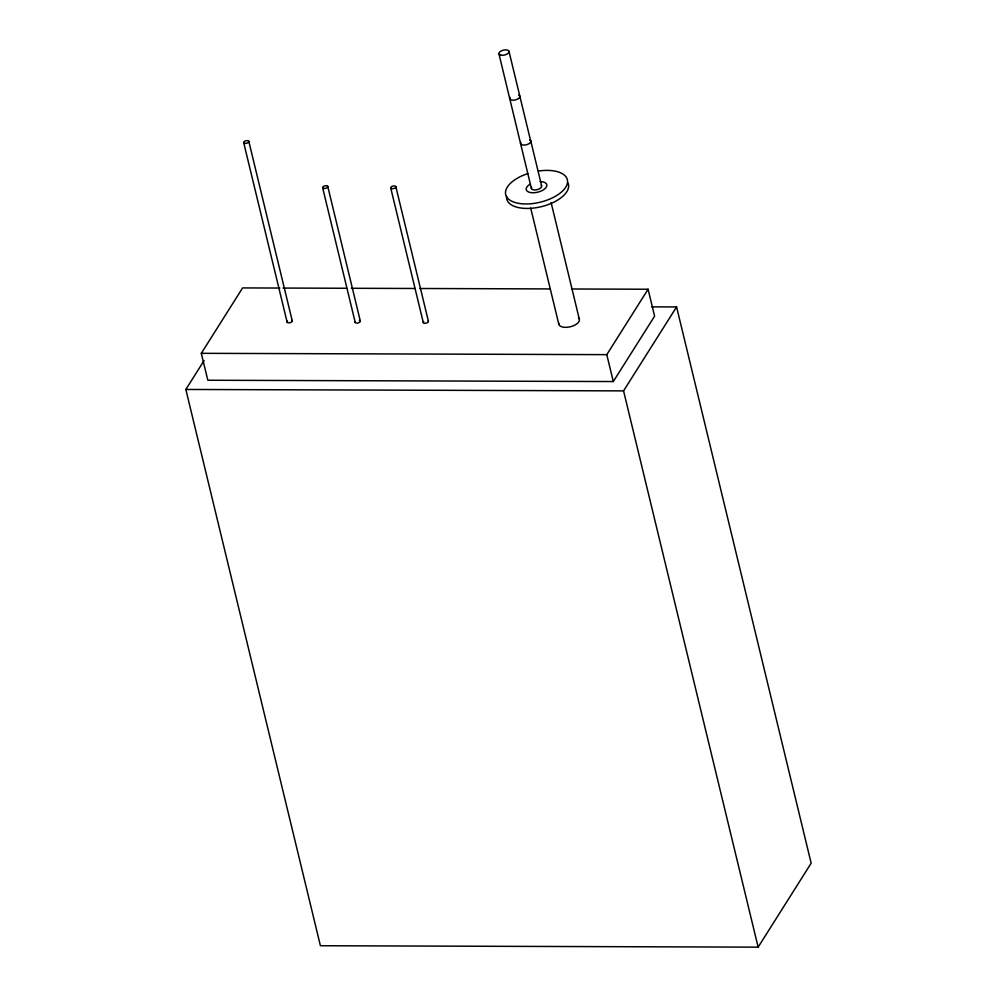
<?xml version="1.0" encoding="UTF-8"?>
<svg xmlns="http://www.w3.org/2000/svg" width="997" height="997" viewBox="0 0 997 997"><rect width="100%" height="100%" fill="white"/><g stroke="black" fill="none" stroke-linecap="round" stroke-linejoin="round"><path stroke-width="1.5" d="M571.966 288.993L648.087 289.242L654.605 316.161L613.305 381.552L207.825 380.243L201.307 353.324L242.607 287.921L279.895 288.046M651.664 306.852L676.589 306.939L811.159 863.203L758.144 947.15L320.411 945.729L185.841 389.466L204.061 360.602M613.305 381.552L606.787 354.645L648.087 289.242M758.144 947.15L623.561 390.886L676.589 306.939M282.998 288.058L346.694 288.258M351.355 288.283L415.051 288.482M419.712 288.494L550.219 288.931M201.307 353.324L606.787 354.645M185.841 389.466L623.561 390.886M551.092 202.503L579.269 318.978M530.765 140.926L541.62 185.791M508.956 51.233L530.666 140.951M498.961 53.95L531.426 188.558M530.703 208.049L558.881 324.524M395.834 186.626L428.398 321.208M390.737 188.009L423.301 322.592M327.751 186.402L360.303 320.984M322.654 187.785L355.206 322.367M248.801 141.325L292.221 320.76M243.704 142.708L287.124 322.143M578.459 317.819A10.581 5.159 -13.6 0 1 570.882 326.617A10.581 5.159 -13.6 0 1 558.769 323.165M541.209 185.205A5.284 2.58 -13.6 0 1 536.747 189.766A5.284 2.58 -13.6 0 1 531.65 187.162M529.631 139.892A5.284 2.58 -13.6 0 1 526.566 144.739A5.284 2.58 -13.6 0 1 520.808 142.297M518.702 95.089A5.184 2.53 -13.6 0 1 515.698 99.837A5.184 2.53 -13.6 0 1 510.053 97.432M538.554 171.023A31.73 15.478 -13.6 0 1 564.152 189.355A31.73 15.478 -13.6 0 1 512.583 201.593A31.73 15.478 -13.6 0 1 527.849 173.565M540.05 181.579A10.581 5.159 -13.6 0 1 545.484 188.171A10.581 5.159 -13.6 0 1 529.868 192.421A10.581 5.159 -13.6 0 1 529.856 184.345M568.053 183.037A31.73 15.478 -13.6 0 1 539.626 207.064A31.73 15.478 -13.6 0 1 506.626 196.259M291.647 320.249A2.642 1.284 -13.6 0 1 291.498 322.056A2.642 1.284 -13.6 0 1 288.008 322.766A2.642 1.284 -13.6 0 1 287.547 321.084M359.244 320.324A2.642 1.284 -13.6 0 1 360.004 321.931A2.642 1.284 -13.6 0 1 356.664 323.065A2.642 1.284 -13.6 0 1 355.331 321.67M428.187 320.909A2.642 1.284 -13.6 0 1 425.619 323.252A2.642 1.284 -13.6 0 1 423.725 321.533M501.055 55.234A5.184 2.53 -13.6 0 0 509.018 51.894A5.184 2.53 -13.6 0 0 501.815 50.648A5.184 2.53 -13.6 0 0 501.055 55.234M244.776 143.369A2.642 1.284 -13.6 0 0 248.839 141.661A2.642 1.284 -13.6 0 0 245.162 141.026A2.642 1.284 -13.6 0 0 244.776 143.369M323.713 188.445A2.642 1.284 -13.6 0 0 327.776 186.738A2.642 1.284 -13.6 0 0 324.1 186.103A2.642 1.284 -13.6 0 0 323.713 188.445M391.809 188.67A2.642 1.284 -13.6 0 0 395.871 186.962A2.642 1.284 -13.6 0 0 392.195 186.327A2.642 1.284 -13.6 0 0 391.809 188.67"/></g></svg>
